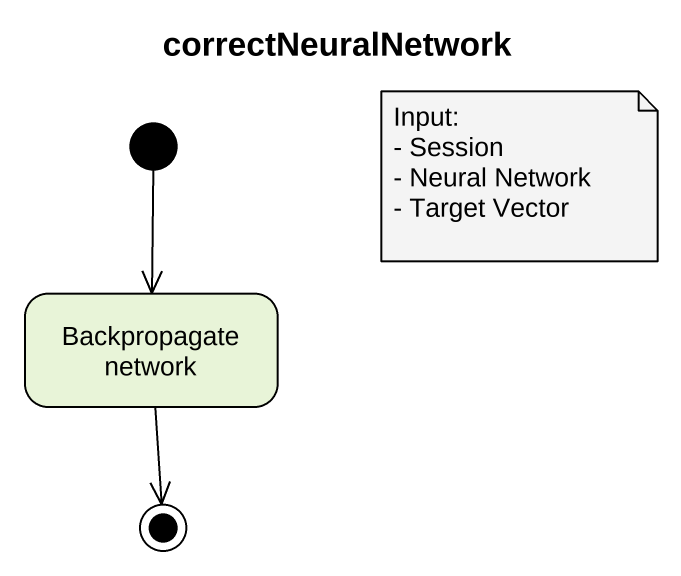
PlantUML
@startuml
title correctNeuralNetwork
hide empty description
state "Backpropagate network" as Backpropagate_network
[*] --> Backpropagate_network
Backpropagate_network --> [*]
note as N1
  Input:
  - Session
  - Neural Network
  - Target Vector
end note
@enduml
